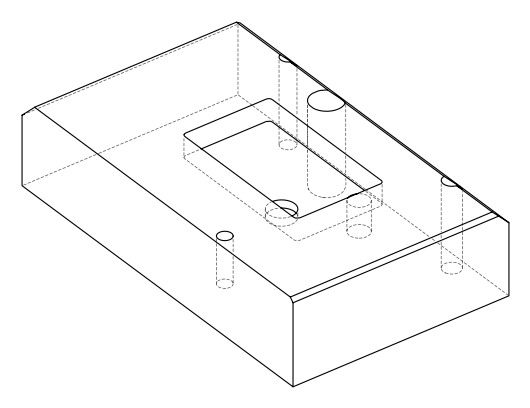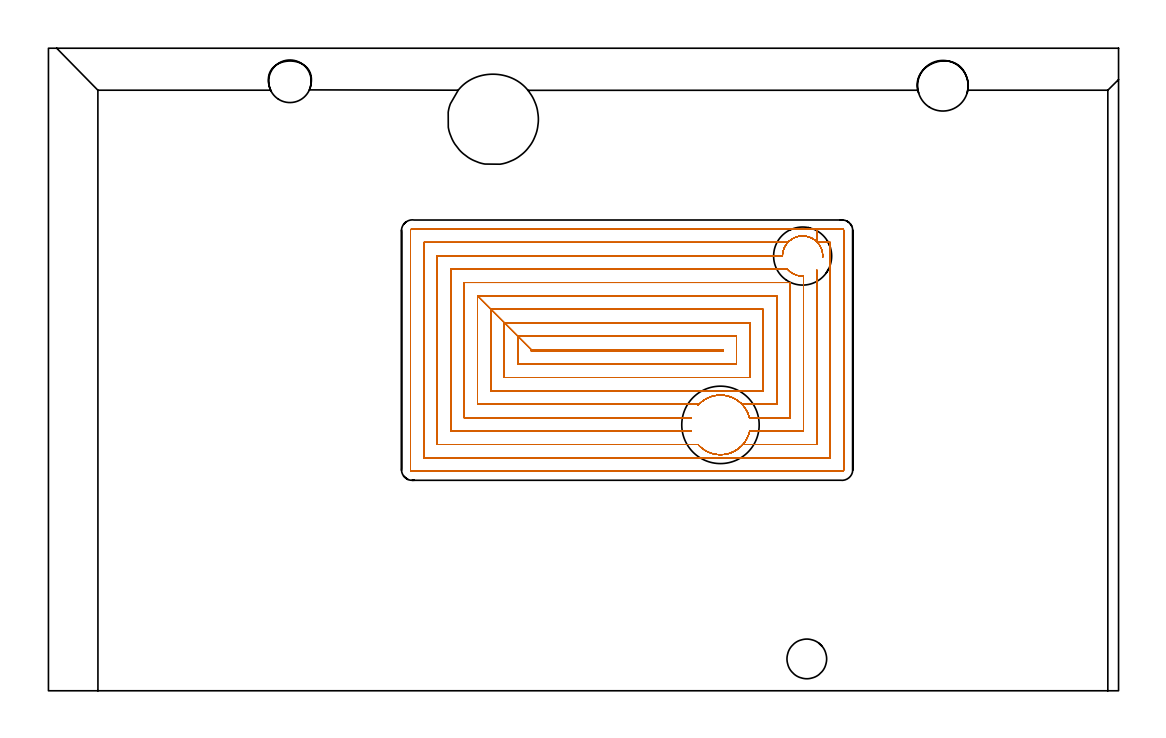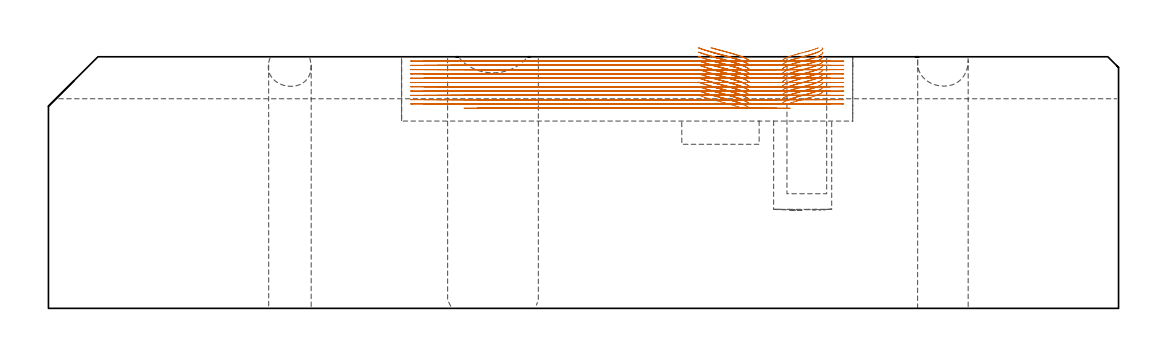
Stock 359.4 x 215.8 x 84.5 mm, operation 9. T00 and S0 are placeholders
(PLAN: 11 operations, 8 tool changes, 126.3 min)
(1 DRILL_THROUGH_HOLE_FROM_SOLID_MATERIAL | STEP1HOLE | NXT0301_042 | 0.36 min | 3322 mm3)
(2 DRILL_TO_ENLARGE_THROUGH_HOLE | STEP1HOLE | UGT0301_275 | 0.37 min | 10224 mm3)
(3 INDEXABLE_INSERT_DRILL_THROUGH_HOLE_FROM_SOLID | STEP1HOLE_1 | NXT0302_005 | 0.35 min | 19150 mm3)
(4 INDEXABLE_INSERT_DRILL_BLIND_HOLE_FROM_SOLID | STEP1POCKET | NXT0302_010 | 0.13 min | 15324 mm3)
(5 INDEXABLE_INSERT_DRILL_BLIND_HOLE_FROM_SOLID_1 | STEP1POCKET_2 | UGT0302_005 | 0.05 min | 15595 mm3)
(6 AREA_MILL | FG_CHAMFER_SURFACE | UGT0205_001 | 14.29 min | 34564 mm3)
(7 AREA_MILL_1 | FG_CHAMFER_SURFACE_1 | UGT0205_001 | 10.41 min | 28569 mm3)
(8 AREA_MILL_2 | FG_CHAMFER_SURFACE_2 | UGT0205_001 | 3.41 min | 1329 mm3)
(9 MILL_RECTANGULAR_POCKET | POCKET_RECTANGULAR_STRAIGHT | NXT0201_008 | Follow Part, ap 1.5, ae 75% | 92.77 min | 267900 mm3)
(10 MILL_THROUGH_HOLE_FROM_SOLID_MATERIAL | STEP1HOLE_2 | NXT0201_007 | Circular | 3.8 min | 61223 mm3)
(11 MILL_BLIND_HOLE_FROM_SOLID_MATERIAL | STEP1POCKET_1 | UGT0201_129 | Spiral | 0.38 min | 6400 mm3)
(TOOL NXT0301_042 | Carbide Drill 7.1mm [860.1-0710-057A1-MM 2214] | D7.1 PA140 FL85 Z2)
(TOOL UGT0301_275 | Twist Drill 14.3 mm | D14.3 PA118 FL114 Z2)
(TOOL NXT0302_005 | Index. Insert Drill 17mm [880-D1700L20-05] | D17 PA176 FL85 Z2)
(TOOL NXT0302_010 | Index. Insert Drill 19.5mm [880-D1950L25-05] | D19.5 PA176 FL98 Z2)
(TOOL UGT0302_005 | Indexable Insert Drill 26mm | D26 PA180 FL50 Z2)
(TOOL UGT0205_001 | Chamfer Mill 20 x 3 x 45 deg. | D20 FL50 Z2)
(TOOL NXT0201_008 | ENDMILL 6mm [2P460-0600-NA 1630] | D6 FL26 Z6)
(TOOL NXT0201_007 | ENDMILL 25mm [R216.25-25050GCK54P 1620] | D25 R3 FL54 Z5)
(TOOL UGT0201_129 | Carbide End Mill 11.9 | D11.9 FL15 Z4)
(OP 9 MILL_RECTANGULAR_POCKET, part 1 of 2)
G17 G21 G94 G90
T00 M6
G54
G17 G0 G90 X218.21 Y95.911 S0 M3
G43 Z94.5 H1
Z87.5
G94 G1 X218.488 Y96.238 Z87.385 F250.
X219.375 Y97.055 Z87.062
X220.353 Y97.76 Z86.739
X221.409 Y98.342 Z86.416
X222.527 Y98.792 Z86.093
X222.958 Y98.915 Z85.973
X223.388 Y99.038 Z85.853
X224.617 Y99.25 Z85.519
X225.862 Y99.307 Z85.185
X227.105 Y99.209 Z84.85
X228.327 Y98.957 Z84.516
X229.507 Y98.555 Z84.182
X230.629 Y98.01 Z83.848
X231.673 Y97.329 Z83.514
X232.626 Y96.524 Z83.18
X232.934 Y96.2 Z83.06
X244.6 F500.
Y132.6
X144.1
X162.1 Y114.6
Y114.2
X226.6
Y114.6
X162.1
X157.6 Y119.1
Y109.7
X231.1
Y119.1
X157.6
X153.1 Y123.6
Y105.2
X235.6
Y123.6
X153.1
X148.6 Y128.1
Y100.7
X240.1
Y128.1
X148.6
X144.1 Y132.6
Y96.2
X218.466
G0 X222.473 Y98.77 Z87.5
G1 X223.388 Y99.038 Z87.244 F250.
X224.634 Y99.251 Z86.906
X225.897 Y99.306 Z86.567
X227.156 Y99.201 Z86.228
X228.393 Y98.939 Z85.89
X229.586 Y98.522 Z85.551
X230.718 Y97.958 Z85.212
X231.769 Y97.257 Z84.873
X232.724 Y96.428 Z84.535
X233.567 Y95.486 Z84.196
X234.284 Y94.445 Z83.857
X234.864 Y93.322 Z83.518
X235.298 Y92.134 Z83.18
X235.405 Y91.7 Z83.06
X249.1 F500.
Y137.1
X139.6
Y91.7
X215.996
G0 X222.77 Y79.743 Z87.5
G1 X223.682 Y79.498 Z87.247 F250.
X224.862 Y79.327 Z86.927
X226.055 Y79.299 Z86.608
X227.242 Y79.412 Z86.288
X228.408 Y79.666 Z85.968
X229.535 Y80.056 Z85.649
X230.607 Y80.578 Z85.329
X231.61 Y81.224 Z85.01
X232.529 Y81.984 Z84.69
X233.351 Y82.849 Z84.37
X234.064 Y83.805 Z84.051
X234.659 Y84.839 Z83.731
X235.127 Y85.936 Z83.412
X235.393 Y86.812 Z83.166
X235.476 Y87.2 Z83.06
X253.6 F500.
Y139.262
G2 X251.184 Y139.591 R6.768
X248.193 Y141.6 R6.775
G1 X135.1
Y87.2
X215.926
G0 X218.483 Y82.387 Z87.5
G1 X218.736 Y82.111 Z87.4 F250.
X219.071 Y81.814 Z87.28
X219.406 Y81.517 Z87.16
X220.415 Y80.8 Z86.828
X221.505 Y80.213 Z86.496
X222.658 Y79.765 Z86.165
X223.859 Y79.463 Z85.833
X225.087 Y79.311 Z85.501
X226.325 Y79.312 Z85.17
X227.553 Y79.465 Z84.838
X228.753 Y79.77 Z84.506
X229.906 Y80.219 Z84.175
X230.995 Y80.808 Z83.843
X232.003 Y81.527 Z83.511
X232.915 Y82.364 Z83.18
X233.21 Y82.7 Z83.06
X258.1 F500.
Y141.262
G0 X258.573 Y150.197 Z87.5
G1 X258.29 Y150.555 Z87.378 F250.
X257.588 Y151.222 Z87.118
X256.798 Y151.781 Z86.859
X255.936 Y152.222 Z86.599
X255.59 Y152.347 Z86.501
X255.244 Y152.472 Z86.402
X254.996 Y152.542 Z86.333
X254.636 Y152.615 Z86.235
X254.275 Y152.687 Z86.136
X253.285 Y152.756 Z85.87
X252.294 Y152.68 Z85.604
X251.934 Y152.605 Z85.505
X251.574 Y152.53 Z85.407
X250.707 Y152.236 Z85.161
X249.887 Y151.828 Z84.916
X249.13 Y151.312 Z84.671
X248.449 Y150.7 Z84.425
X247.857 Y150.001 Z84.18
X247.365 Y149.228 Z83.934
X246.982 Y148.396 Z83.689
X246.87 Y148.046 Z83.59
X246.786 Y147.784 Z83.517
X246.716 Y147.48 Z83.433
X246.636 Y147.121 Z83.335
X246.561 Y146.468 Z83.159
X246.556 Y146.1 Z83.06
X130.6 F500.
Y82.7
X218.189
G0 X260.026 Y145.572 Z87.5
G1 X260.054 Y146.153 Z87.344 F250.
X259.963 Y147.117 Z87.085
X259.735 Y148.058 Z86.825
X259.375 Y148.957 Z86.566
X258.89 Y149.795 Z86.306
X258.29 Y150.555 Z86.047
X257.588 Y151.222 Z85.787
X256.798 Y151.781 Z85.528
X255.936 Y152.222 Z85.268
X255.59 Y152.347 Z85.17
X255.244 Y152.472 Z85.071
X254.996 Y152.542 Z85.002
X254.636 Y152.615 Z84.904
X254.275 Y152.687 Z84.805
X253.285 Y152.756 Z84.539
X252.294 Y152.68 Z84.273
X251.934 Y152.605 Z84.175
X251.574 Y152.53 Z84.076
X250.762 Y152.259 Z83.847
X249.991 Y151.887 Z83.617
X249.273 Y151.422 Z83.388
X248.619 Y150.869 Z83.158
X248.368 Y150.6 Z83.06
X126.1 F500.
Y78.2
X262.6
Y150.6
X258.235
Y155.1
X122.1
G3 X121.6 Y154.6 R0.5
G1 Y74.2
G3 X122.1 Y73.7 R0.5
G1 X266.6
G3 X267.1 Y74.2 R0.5
G1 Y154.6
G3 X266.6 Y155.1 R0.5
G1 X258.235
X257.235
G0 X218.21 Y95.911 Z86.06
G1 X218.488 Y96.238 Z85.945 F250.
X219.375 Y97.055 Z85.622
X220.353 Y97.76 Z85.299
X221.409 Y98.342 Z84.976
X222.527 Y98.792 Z84.653
X222.958 Y98.915 Z84.533
X223.388 Y99.038 Z84.413
X224.617 Y99.25 Z84.079
X225.862 Y99.307 Z83.745
X227.105 Y99.209 Z83.41
X228.327 Y98.957 Z83.076
X229.507 Y98.555 Z82.742
X230.629 Y98.01 Z82.408
X231.673 Y97.329 Z82.074
X232.626 Y96.524 Z81.74
X232.934 Y96.2 Z81.62
X244.6 F500.
Y132.6
X144.1
X162.1 Y114.6
Y114.2
X226.6
Y114.6
X162.1
X157.6 Y119.1
Y109.7
X231.1
Y119.1
X157.6
X153.1 Y123.6
Y105.2
X235.6
Y123.6
X153.1
X148.6 Y128.1
Y100.7
X240.1
Y128.1
X148.6
X144.1 Y132.6
Y96.2
X218.466
G0 X222.473 Y98.77 Z86.06
G1 X223.388 Y99.038 Z85.804 F250.
X224.634 Y99.251 Z85.466
X225.897 Y99.306 Z85.127
X227.156 Y99.201 Z84.788
X228.393 Y98.939 Z84.45
X229.586 Y98.522 Z84.111
X230.718 Y97.958 Z83.772
X231.769 Y97.257 Z83.433
X232.724 Y96.428 Z83.095
X233.567 Y95.486 Z82.756
X234.284 Y94.445 Z82.417
X234.864 Y93.322 Z82.078
X235.298 Y92.134 Z81.74
X235.405 Y91.7 Z81.62
X249.1 F500.
Y137.1
X139.6
Y91.7
X215.996
G0 X222.769 Y79.742 Z86.06
G1 X223.699 Y79.494 Z85.802 F250.
X224.885 Y79.326 Z85.481
X226.082 Y79.3 Z85.16
X227.273 Y79.417 Z84.84
X228.442 Y79.676 Z84.519
X229.572 Y80.072 Z84.198
X230.647 Y80.601 Z83.877
X231.65 Y81.253 Z83.556
X232.569 Y82.022 Z83.235
X233.389 Y82.894 Z82.915
X234.099 Y83.858 Z82.594
X234.689 Y84.899 Z82.273
X235.151 Y86.004 Z81.952
X235.279 Y86.433 Z81.832
X235.393 Y86.812 Z81.726
X235.476 Y87.2 Z81.62
X253.6 F500.
Y139.262
G2 X251.627 Y139.462 R6.768
X251.184 Y139.591 R6.808
X248.193 Y141.6 R6.775
G1 X135.1
Y87.2
X215.926
G0 X218.483 Y82.387 Z86.06
G1 X218.736 Y82.111 Z85.959 F250.
X219.071 Y81.814 Z85.84
X219.406 Y81.517 Z85.72
X220.415 Y80.8 Z85.388
X221.505 Y80.213 Z85.056
X222.658 Y79.765 Z84.725
X223.859 Y79.463 Z84.393
X225.087 Y79.311 Z84.061
X226.325 Y79.312 Z83.73
X227.553 Y79.466 Z83.398
X228.753 Y79.77 Z83.066
X229.906 Y80.219 Z82.735
X230.995 Y80.808 Z82.403
X232.003 Y81.527 Z82.071
X232.914 Y82.364 Z81.74
X233.21 Y82.7 Z81.62
X258.1 F500.
Y141.262
G0 X258.576 Y150.192 Z86.06
G1 X258.331 Y150.51 Z85.952 F250.
X257.608 Y151.205 Z85.684
X257.312 Y151.424 Z85.585
X257.016 Y151.642 Z85.487
X256.135 Y152.131 Z85.216
X255.191 Y152.484 Z84.946
X254.205 Y152.692 Z84.676
X253.198 Y152.751 Z84.406
X252.195 Y152.661 Z84.136
X251.215 Y152.422 Z83.866
X250.283 Y152.04 Z83.596
X249.417 Y151.524 Z83.326
X248.637 Y150.885 Z83.056
X247.961 Y150.138 Z82.786
X247.404 Y149.298 Z82.516
X246.978 Y148.384 Z82.246
X246.866 Y148.034 Z82.147
X246.785 Y147.778 Z82.075
X246.724 Y147.517 Z82.003
X246.643 Y147.158 Z81.905
X246.561 Y146.468 Z81.719
X246.556 Y146.1 Z81.62
X130.6 F500.
Y82.7
X218.189
G0 X260.025 Y145.565 Z86.06
G1 X260.056 Y145.917 Z85.965 F250.
X259.993 Y146.918 Z85.697
X259.783 Y147.899 Z85.428
X259.431 Y148.838 Z85.159
X258.943 Y149.715 Z84.89
X258.331 Y150.51 Z84.621
X257.608 Y151.205 Z84.353
X257.312 Y151.424 Z84.254
X257.016 Y151.642 Z84.156
X256.133 Y152.132 Z83.885
X255.186 Y152.485 Z83.614
X254.197 Y152.693 Z83.343
X253.188 Y152.751 Z83.072
X252.181 Y152.658 Z82.802
X251.2 Y152.417 Z82.531
X250.266 Y152.032 Z82.26
X249.399 Y151.512 Z81.989
X248.62 Y150.869 Z81.718
X248.369 Y150.6 Z81.62
X126.1 F500.
Y78.2
X262.6
Y150.6
X258.235
Y155.1
X122.1
G3 X121.6 Y154.6 R0.5
G1 Y74.2
G3 X122.1 Y73.7 R0.5
G1 X266.6
G3 X267.1 Y74.2 R0.5
G1 Y154.6
G3 X266.6 Y155.1 R0.5
G1 X258.235
X257.235
G0 X218.208 Y95.91 Z84.62
G1 X218.427 Y96.173 Z84.528 F250.
X219.323 Y97.012 Z84.199
X220.315 Y97.736 Z83.87
X221.389 Y98.332 Z83.541
X222.527 Y98.792 Z83.212
X222.958 Y98.915 Z83.092
X223.388 Y99.038 Z82.972
X224.617 Y99.249 Z82.638
X225.862 Y99.306 Z82.304
X227.105 Y99.208 Z81.97
X228.326 Y98.956 Z81.636
X229.506 Y98.554 Z81.302
X230.627 Y98.009 Z80.968
X231.672 Y97.329 Z80.634
X232.624 Y96.524 Z80.3
X232.933 Y96.2 Z80.18
X244.6 F500.
Y132.6
X144.1
X162.1 Y114.6
Y114.2
X226.6
Y114.6
X162.1
X157.6 Y119.1
Y109.7
X231.1
Y119.1
X157.6
X153.1 Y123.6
Y105.2
X235.6
Y123.6
X153.1
X148.6 Y128.1
Y100.7
X240.1
Y128.1
X148.6
X144.1 Y132.6
Y96.2
X218.466
G0 X222.472 Y98.77 Z84.62
G1 X223.388 Y99.038 Z84.364 F250.
X224.634 Y99.251 Z84.025
X225.897 Y99.306 Z83.687
X227.156 Y99.201 Z83.348
X228.393 Y98.938 Z83.009
X229.586 Y98.521 Z82.671
X230.717 Y97.958 Z82.332
X231.769 Y97.256 Z81.993
X232.723 Y96.427 Z81.655
X233.566 Y95.485 Z81.316
X234.283 Y94.444 Z80.977
X234.863 Y93.321 Z80.638
X235.297 Y92.134 Z80.3
X235.405 Y91.7 Z80.18
X249.1 F500.
Y137.1
X139.6
Y91.7
X215.996
G0 X222.769 Y79.74 Z84.62
G1 X223.776 Y79.479 Z84.341 F250.
X224.983 Y79.318 Z84.015
X226.199 Y79.305 Z83.689
X227.409 Y79.439 Z83.363
X228.593 Y79.72 Z83.037
X229.734 Y80.142 Z82.711
X230.816 Y80.699 Z82.385
X231.19 Y80.945 Z82.265
X231.564 Y81.19 Z82.145
X232.454 Y81.915 Z81.837
X233.255 Y82.737 Z81.53
X233.957 Y83.645 Z81.222
X234.55 Y84.627 Z80.915
X235.027 Y85.671 Z80.607
X235.382 Y86.763 Z80.3
X235.476 Y87.2 Z80.18
X253.6 F500.
Y139.262
G2 X251.627 Y139.462 R6.768
X251.184 Y139.591 R6.808
X248.194 Y141.6 R6.776
G1 X135.1
Y87.2
X215.926
G0 X218.484 Y82.387 Z84.62
G1 X218.736 Y82.111 Z84.52 F250.
X219.071 Y81.814 Z84.4
X219.406 Y81.517 Z84.28
X220.397 Y80.811 Z83.954
X221.467 Y80.231 Z83.628
X222.599 Y79.784 Z83.302
X223.776 Y79.479 Z82.976
X224.983 Y79.318 Z82.65
X226.199 Y79.305 Z82.324
X227.409 Y79.439 Z81.998
X228.593 Y79.72 Z81.672
X229.734 Y80.142 Z81.346
X230.816 Y80.699 Z81.019
X231.19 Y80.945 Z80.9
X231.564 Y81.19 Z80.78
X232.265 Y81.747 Z80.54
X232.914 Y82.364 Z80.3
X233.21 Y82.7 Z80.18
X258.1 F500.
Y141.262
G0 X258.576 Y150.192 Z84.62
G1 X258.331 Y150.51 Z84.512 F250.
X257.608 Y151.205 Z84.244
X257.312 Y151.424 Z84.145
X257.016 Y151.642 Z84.047
X256.135 Y152.131 Z83.776
X255.191 Y152.484 Z83.506
X254.205 Y152.692 Z83.236
X253.198 Y152.751 Z82.966
X252.195 Y152.661 Z82.696
X251.215 Y152.422 Z82.426
X250.283 Y152.04 Z82.156
X249.417 Y151.524 Z81.886
X248.637 Y150.885 Z81.616
X247.961 Y150.138 Z81.346
X247.404 Y149.298 Z81.076
X246.978 Y148.385 Z80.806
X246.866 Y148.034 Z80.707
X246.785 Y147.778 Z80.635
X246.724 Y147.517 Z80.563
X246.643 Y147.158 Z80.465
X246.561 Y146.468 Z80.279
X246.556 Y146.1 Z80.18
X130.6 F500.
Y82.7
X218.189
G0 X260.025 Y145.565 Z84.62
G1 X260.056 Y145.917 Z84.525 F250.
X259.993 Y146.918 Z84.257
X259.783 Y147.899 Z83.988
X259.431 Y148.838 Z83.719
X258.943 Y149.715 Z83.45
X258.331 Y150.51 Z83.181
X257.608 Y151.205 Z82.913
X257.312 Y151.424 Z82.814
X257.016 Y151.642 Z82.715
X256.133 Y152.132 Z82.445
X255.186 Y152.485 Z82.174
X254.197 Y152.693 Z81.903
X253.188 Y152.751 Z81.632
X252.181 Y152.658 Z81.362
X251.2 Y152.417 Z81.091
X250.266 Y152.032 Z80.82
X249.399 Y151.512 Z80.549
X248.62 Y150.869 Z80.278
X248.369 Y150.6 Z80.18
X126.1 F500.
Y78.2
X262.6
Y150.6
X258.235
Y155.1
X122.1
G3 X121.6 Y154.6 R0.5
G1 Y74.2
G3 X122.1 Y73.7 R0.5
G1 X266.6
G3 X267.1 Y74.2 R0.5
G1 Y154.6
G3 X266.6 Y155.1 R0.5
G1 X258.235
X257.235
G0 X218.208 Y95.91 Z83.18
G1 X218.426 Y96.173 Z83.088 F250.
X219.323 Y97.012 Z82.759
X220.315 Y97.736 Z82.43
X221.389 Y98.332 Z82.101
X222.527 Y98.792 Z81.772
X222.958 Y98.915 Z81.652
X223.388 Y99.038 Z81.532
X224.617 Y99.249 Z81.198
X225.862 Y99.306 Z80.864
X227.105 Y99.208 Z80.53
X228.326 Y98.956 Z80.196
X229.506 Y98.554 Z79.862
X230.627 Y98.009 Z79.528
X231.672 Y97.329 Z79.194
X232.624 Y96.524 Z78.86
X232.933 Y96.2 Z78.74
X244.6 F500.
Y132.6
X144.1
X162.1 Y114.6
Y114.2
X226.6
Y114.6
X162.1
X157.6 Y119.1
Y109.7
X231.1
Y119.1
X157.6
X153.1 Y123.6
Y105.2
X235.6
Y123.6
X153.1
X148.6 Y128.1
Y100.7
X240.1
Y128.1
X148.6
X144.1 Y132.6
Y96.2
X218.466
G0 X222.472 Y98.77 Z83.18
G1 X223.388 Y99.038 Z82.924 F250.
X224.634 Y99.251 Z82.585
X225.897 Y99.306 Z82.247
X227.156 Y99.201 Z81.908
X228.393 Y98.938 Z81.569
X229.586 Y98.521 Z81.231
X230.717 Y97.958 Z80.892
X231.769 Y97.256 Z80.553
X232.723 Y96.427 Z80.215
X233.566 Y95.485 Z79.876
X234.283 Y94.444 Z79.537
X234.863 Y93.321 Z79.198
X235.297 Y92.134 Z78.86
X235.405 Y91.7 Z78.74
X249.1 F500.
Y137.1
X139.6
Y91.7
X215.996
G0 X222.771 Y79.748 Z83.18
G1 X223.36 Y79.569 Z83.015 F250.
X224.534 Y79.36 Z82.695
X225.725 Y79.292 Z82.376
X226.916 Y79.367 Z82.056
X228.089 Y79.582 Z81.737
X229.229 Y79.935 Z81.417
X230.318 Y80.422 Z81.097
X231.341 Y81.034 Z80.778
X232.285 Y81.764 Z80.458
X233.135 Y82.601 Z80.138
X233.879 Y83.533 Z79.819
X234.508 Y84.547 Z79.499
X235.011 Y85.629 Z79.179
X235.382 Y86.763 Z78.86
X235.476 Y87.2 Z78.74
X253.6 F500.
Y139.262
G2 X251.184 Y139.591 R6.768
X248.194 Y141.6 R6.776
G1 X135.1
Y87.2
X215.926
G0 X218.484 Y82.386 Z83.18
G1 X218.736 Y82.111 Z83.08 F250.
X219.071 Y81.814 Z82.96
X219.406 Y81.517 Z82.84
X220.35 Y80.841 Z82.529
X220.738 Y80.619 Z82.409
X221.127 Y80.397 Z82.289
X222.191 Y79.927 Z81.977
X223.303 Y79.583 Z81.666
X224.447 Y79.371 Z81.354
X225.608 Y79.293 Z81.042
X226.77 Y79.35 Z80.73
X227.917 Y79.541 Z80.419
X229.035 Y79.865 Z80.107
X230.108 Y80.315 Z79.795
X231.121 Y80.888 Z79.483
X232.06 Y81.574 Z79.172
X232.914 Y82.364 Z78.86
X233.21 Y82.7 Z78.74
X258.1 F500.
Y141.262
G0 X258.574 Y150.197 Z83.18
G1 X258.389 Y150.444 Z83.097 F250.
X257.669 Y151.154 Z82.826
X256.851 Y151.749 Z82.555
X255.954 Y152.215 Z82.284
X254.996 Y152.542 Z82.013
X254.636 Y152.615 Z81.915
X254.275 Y152.687 Z81.816
X253.31 Y152.756 Z81.557
X252.344 Y152.687 Z81.297
X251.398 Y152.481 Z81.038
X250.491 Y152.142 Z80.778
X249.642 Y151.677 Z80.519
X248.868 Y151.096 Z80.26
X248.184 Y150.41 Z80.
X247.605 Y149.634 Z79.741
X247.143 Y148.783 Z79.481
X246.807 Y147.875 Z79.222
X246.724 Y147.517 Z79.123
X246.643 Y147.158 Z79.025
X246.561 Y146.468 Z78.839
X246.557 Y146.1 Z78.74
X130.6 F500.
Y82.7
X218.189
G0 X260.029 Y145.569 Z83.18
G1 X260.053 Y145.787 Z83.121 F250.
X260.009 Y146.798 Z82.85
X259.814 Y147.79 Z82.579
X259.474 Y148.743 Z82.308
X258.996 Y149.634 Z82.037
X258.389 Y150.444 Z81.766
X257.669 Y151.154 Z81.495
X256.851 Y151.749 Z81.224
X255.954 Y152.215 Z80.953
X254.996 Y152.542 Z80.682
X254.636 Y152.615 Z80.584
X254.275 Y152.687 Z80.485
X253.254 Y152.756 Z80.211
X252.233 Y152.67 Z79.936
X251.237 Y152.431 Z79.662
X250.289 Y152.045 Z79.387
X249.409 Y151.52 Z79.113
X248.619 Y150.869 Z78.838
X248.368 Y150.6 Z78.74
X126.1 F500.
Y78.2
X262.6
Y150.6
X258.235
Y155.1
X122.1
G3 X121.6 Y154.6 R0.5
G1 Y74.2
G3 X122.1 Y73.7 R0.5
G1 X266.6
G3 X267.1 Y74.2 R0.5
G1 Y154.6
G3 X266.6 Y155.1 R0.5
G1 X258.235
X257.235
G0 X218.21 Y95.911 Z81.74
G1 X218.488 Y96.238 Z81.625 F250.
X219.375 Y97.055 Z81.302
X220.353 Y97.76 Z80.979
X221.409 Y98.342 Z80.656
X222.527 Y98.792 Z80.333
X222.958 Y98.915 Z80.213
X223.388 Y99.038 Z80.093
X224.617 Y99.25 Z79.759
X225.863 Y99.307 Z79.425
X227.106 Y99.209 Z79.091
X228.327 Y98.957 Z78.756
X229.508 Y98.555 Z78.422
X230.629 Y98.01 Z78.088
X231.674 Y97.329 Z77.754
X232.626 Y96.524 Z77.42
X232.935 Y96.2 Z77.3
X244.6 F500.
Y132.6
X144.1
X162.1 Y114.6
Y114.2
X226.6
Y114.6
X162.1
X157.6 Y119.1
Y109.7
X231.1
Y119.1
X157.6
X153.1 Y123.6
Y105.2
X235.6
Y123.6
X153.1
X148.6 Y128.1
Y100.7
X240.1
Y128.1
X148.6
X144.1 Y132.6
Y96.2
X218.466
G0 X222.473 Y98.771 Z81.74
G1 X223.388 Y99.038 Z81.485 F250.
X224.634 Y99.252 Z81.146
X225.897 Y99.306 Z80.807
X227.157 Y99.202 Z80.468
X228.393 Y98.939 Z80.13
X229.587 Y98.522 Z79.791
X230.718 Y97.959 Z79.452
X231.77 Y97.257 Z79.113
X232.724 Y96.428 Z78.775
X233.567 Y95.486 Z78.436
X234.284 Y94.445 Z78.097
X234.864 Y93.322 Z77.759
X235.298 Y92.134 Z77.42
X235.406 Y91.7 Z77.3
X249.1 F500.
Y137.1
X139.6
Y91.7
X215.996
G0 X222.771 Y79.749 Z81.74
G1 X223.429 Y79.553 Z81.556 F250.
X224.632 Y79.349 Z81.229
X225.852 Y79.293 Z80.902
X227.069 Y79.386 Z80.575
X228.265 Y79.627 Z80.248
X229.424 Y80.011 Z79.921
X230.527 Y80.533 Z79.594
X231.558 Y81.186 Z79.267
X232.502 Y81.959 Z78.94
X233.346 Y82.842 Z78.613
X234.075 Y83.821 Z78.286
X234.68 Y84.881 Z77.959
X235.151 Y86.006 Z77.632
X235.28 Y86.435 Z77.512
X235.362 Y86.711 Z77.434
X235.476 Y87.2 Z77.3
X253.6 F500.
Y139.262
G2 X251.184 Y139.591 R6.768
X248.194 Y141.6 R6.776
G1 X135.1
Y87.2
X215.926
G0 X218.484 Y82.386 Z81.74
G1 X218.736 Y82.111 Z81.64 F250.
X219.071 Y81.814 Z81.52
X219.406 Y81.517 Z81.4
X220.363 Y80.833 Z81.085
X220.752 Y80.611 Z80.965
X221.141 Y80.39 Z80.845
X222.204 Y79.922 Z80.534
X223.315 Y79.58 Z80.222
X224.458 Y79.369 Z79.911
X225.618 Y79.293 Z79.6
X226.778 Y79.351 Z79.288
X227.924 Y79.543 Z78.977
X229.041 Y79.866 Z78.665
X230.112 Y80.317 Z78.354
X231.123 Y80.889 Z78.043
X232.062 Y81.575 Z77.731
X232.915 Y82.364 Z77.42
X233.21 Y82.7 Z77.3
X258.1 F500.
Y141.262
G0 X258.574 Y150.197 Z81.74
G1 X258.389 Y150.444 Z81.657 F250.
X257.669 Y151.154 Z81.386
X256.851 Y151.749 Z81.115
X255.954 Y152.215 Z80.844
X254.996 Y152.542 Z80.573
X254.636 Y152.615 Z80.475
X254.275 Y152.687 Z80.376
X253.31 Y152.756 Z80.117
X252.344 Y152.687 Z79.857
X251.398 Y152.481 Z79.598
X250.491 Y152.142 Z79.338
X249.642 Y151.677 Z79.079
X248.868 Y151.096 Z78.82
X248.184 Y150.41 Z78.56
X247.605 Y149.634 Z78.301
X247.143 Y148.783 Z78.041
X246.807 Y147.875 Z77.782
X246.724 Y147.517 Z77.683
X246.643 Y147.158 Z77.585
X246.561 Y146.468 Z77.399
X246.557 Y146.1 Z77.3
X130.6 F500.
Y82.7
X218.189
G0 X260.029 Y145.569 Z81.74
G1 X260.053 Y145.787 Z81.681 F250.
X260.009 Y146.798 Z81.41
X259.814 Y147.79 Z81.139
X259.474 Y148.743 Z80.868
X258.996 Y149.634 Z80.597
X258.389 Y150.444 Z80.326
X257.669 Y151.154 Z80.055
X256.851 Y151.749 Z79.784
X255.954 Y152.215 Z79.513
X254.996 Y152.542 Z79.242
X254.636 Y152.615 Z79.144
X254.275 Y152.687 Z79.045
X253.254 Y152.756 Z78.771
X252.233 Y152.67 Z78.496
X251.237 Y152.431 Z78.222
X250.289 Y152.045 Z77.947
X249.409 Y151.52 Z77.673
X248.619 Y150.869 Z77.398
X248.368 Y150.6 Z77.3
X126.1 F500.
Y78.2
X262.6
Y150.6
X258.235
Y155.1
X122.1
G3 X121.6 Y154.6 R0.5
G1 Y74.2
G3 X122.1 Y73.7 R0.5
G1 X266.6
G3 X267.1 Y74.2 R0.5
G1 Y154.6
G3 X266.6 Y155.1 R0.5
G1 X258.235
X257.235
G0 X218.211 Y95.912 Z80.3
G1 X218.491 Y96.241 Z80.184 F250.
X219.377 Y97.057 Z79.861
X220.355 Y97.761 Z79.538
X221.41 Y98.342 Z79.216
X222.527 Y98.792 Z78.893
X222.958 Y98.915 Z78.773
X223.388 Y99.038 Z78.653
X224.045 Y99.171 Z78.473
X224.489 Y99.225 Z78.354
X224.933 Y99.279 Z78.234
X226.135 Y99.299 Z77.912
X227.33 Y99.174 Z77.59
X228.502 Y98.908 Z77.268
X229.633 Y98.502 Z76.946
X230.708 Y97.964 Z76.624
X231.71 Y97.302 Z76.302
X232.626 Y96.524 Z75.98
X232.934 Y96.2 Z75.86
X244.6 F500.
Y132.6
X144.1
X162.1 Y114.6
Y114.2
X226.6
Y114.6
X162.1
X157.6 Y119.1
Y109.7
X231.1
Y119.1
X157.6
X153.1 Y123.6
Y105.2
X235.6
Y123.6
X153.1
X148.6 Y128.1
Y100.7
X240.1
Y128.1
X148.6
X144.1 Y132.6
Y96.2
X218.466
G0 X222.474 Y98.771 Z80.3
G1 X223.388 Y99.038 Z80.045 F250.
X224.045 Y99.171 Z79.865
X224.489 Y99.225 Z79.745
X224.933 Y99.279 Z79.625
X226.17 Y99.297 Z79.294
X227.4 Y99.163 Z78.962
X228.603 Y98.877 Z78.631
X229.762 Y98.446 Z78.3
X230.859 Y97.875 Z77.968
X231.878 Y97.173 Z77.637
X232.802 Y96.351 Z77.305
X233.617 Y95.421 Z76.974
X234.312 Y94.398 Z76.643
X234.875 Y93.296 Z76.311
X235.298 Y92.134 Z75.98
X235.405 Y91.7 Z75.86
X249.1 F500.
Y137.1
X139.6
Y91.7
X215.996
G0 X222.768 Y79.739 Z80.3
G1 X223.803 Y79.473 Z80.014 F250.
X224.246 Y79.408 Z79.894
X224.688 Y79.343 Z79.774
X225.903 Y79.294 Z79.448
X227.114 Y79.393 Z79.123
X228.305 Y79.637 Z78.797
X229.457 Y80.024 Z78.471
X230.554 Y80.548 Z78.146
X231.579 Y81.201 Z77.82
X232.517 Y81.973 Z77.494
X233.355 Y82.854 Z77.169
X234.081 Y83.829 Z76.843
X234.682 Y84.885 Z76.517
X235.151 Y86.006 Z76.192
X235.28 Y86.435 Z76.072
X235.362 Y86.712 Z75.994
X235.476 Y87.2 Z75.86
X253.6 F500.
Y139.262
G2 X251.184 Y139.591 R6.768
X248.193 Y141.6 R6.775
G1 X135.1
Y87.2
X215.928
G0 X218.479 Y82.381 Z80.3
G1 X218.736 Y82.111 Z80.2 F250.
X219.071 Y81.814 Z80.08
X219.406 Y81.517 Z79.96
X220.403 Y80.808 Z79.632
X221.479 Y80.225 Z79.304
X222.618 Y79.778 Z78.977
X223.803 Y79.473 Z78.649
X224.246 Y79.408 Z78.529
X224.688 Y79.343 Z78.409
X225.82 Y79.293 Z78.105
X226.951 Y79.371 Z77.802
X228.065 Y79.576 Z77.498
X229.15 Y79.906 Z77.194
X230.19 Y80.356 Z76.891
X231.172 Y80.921 Z76.587
X232.084 Y81.593 Z76.283
X232.915 Y82.364 Z75.98
X233.21 Y82.7 Z75.86
X258.1 F500.
Y141.262
G0 X258.574 Y150.197 Z80.3
G1 X258.389 Y150.444 Z80.217 F250.
X257.669 Y151.154 Z79.946
X256.851 Y151.749 Z79.675
X255.954 Y152.215 Z79.404
X254.996 Y152.542 Z79.133
X254.636 Y152.615 Z79.035
X254.275 Y152.687 Z78.936
X253.31 Y152.756 Z78.677
X252.344 Y152.687 Z78.417
X251.398 Y152.481 Z78.158
X250.491 Y152.142 Z77.898
X249.642 Y151.677 Z77.639
X248.868 Y151.096 Z77.38
X248.184 Y150.41 Z77.12
X247.605 Y149.634 Z76.861
X247.143 Y148.783 Z76.601
X246.807 Y147.875 Z76.342
X246.724 Y147.517 Z76.243
X246.643 Y147.158 Z76.145
X246.561 Y146.468 Z75.959
X246.556 Y146.1 Z75.86
X130.6 F500.
Y82.7
X218.189
G0 X260.029 Y145.569 Z80.3
G1 X260.053 Y145.787 Z80.241 F250.
X260.009 Y146.798 Z79.97
X259.814 Y147.79 Z79.699
X259.474 Y148.743 Z79.428
X258.996 Y149.634 Z79.157
X258.389 Y150.444 Z78.886
X257.669 Y151.154 Z78.615
X256.851 Y151.749 Z78.344
X255.954 Y152.215 Z78.073
X254.996 Y152.542 Z77.802
X254.636 Y152.615 Z77.704
X254.275 Y152.687 Z77.605
X253.254 Y152.756 Z77.331
X252.233 Y152.67 Z77.056
X251.237 Y152.431 Z76.782
X250.289 Y152.045 Z76.507
X249.409 Y151.52 Z76.233
X248.619 Y150.869 Z75.959
X248.368 Y150.6 Z75.86
X126.1 F500.
Y78.2
X262.6
Y150.6
X258.235
Y155.1
X122.1
G3 X121.6 Y154.6 R0.5
G1 Y74.2
G3 X122.1 Y73.7 R0.5
G1 X266.6
G3 X267.1 Y74.2 R0.5
G1 Y154.6
G3 X266.6 Y155.1 R0.5
G1 X258.235
X257.235
G0 X218.21 Y95.911 Z78.86
G1 X218.491 Y96.241 Z78.744 F250.
X219.377 Y97.057 Z78.421
X220.355 Y97.761 Z78.098
X221.41 Y98.342 Z77.775
X222.527 Y98.792 Z77.453
X222.958 Y98.915 Z77.333
X223.388 Y99.038 Z77.213
X224.617 Y99.25 Z76.879
X225.862 Y99.307 Z76.545
X227.105 Y99.209 Z76.21
X228.327 Y98.957 Z75.876
X229.507 Y98.555 Z75.542
X230.629 Y98.01 Z75.208
X231.673 Y97.329 Z74.874
X232.626 Y96.524 Z74.54
X232.934 Y96.2 Z74.42
X244.6 F500.
Y132.6
X144.1
X162.1 Y114.6
Y114.2
X226.6
Y114.6
X162.1
X157.6 Y119.1
Y109.7
X231.1
Y119.1
X157.6
X153.1 Y123.6
Y105.2
X235.6
Y123.6
X153.1
X148.6 Y128.1
Y100.7
X240.1
Y128.1
X148.6
X144.1 Y132.6
Y96.2
X218.466
G0 X222.473 Y98.77 Z78.86
G1 X223.388 Y99.038 Z78.604 F250.
X224.634 Y99.251 Z78.266
X225.897 Y99.306 Z77.927
X227.156 Y99.201 Z77.588
X228.393 Y98.939 Z77.25
X229.586 Y98.522 Z76.911
X230.718 Y97.958 Z76.572
X231.769 Y97.257 Z76.233
X232.724 Y96.428 Z75.895
X233.567 Y95.486 Z75.556
X234.284 Y94.445 Z75.217
X234.864 Y93.322 Z74.879
X235.298 Y92.134 Z74.54
X235.405 Y91.7 Z74.42
X249.1 F500.
Y137.1
X139.6
Y91.7
X215.996
G0 X222.769 Y79.742 Z78.86
G1 X223.699 Y79.494 Z78.602 F250.
X224.885 Y79.325 Z78.281
X226.082 Y79.3 Z77.96
X227.273 Y79.417 Z77.64
X228.442 Y79.675 Z77.319
X229.572 Y80.072 Z76.998
X230.647 Y80.6 Z76.677
X231.65 Y81.253 Z76.356
X232.569 Y82.021 Z76.035
X233.389 Y82.894 Z75.715
X234.099 Y83.858 Z75.394
X234.689 Y84.899 Z75.073
X235.151 Y86.004 Z74.752
X235.279 Y86.433 Z74.632
X235.358 Y86.698 Z74.558
X235.476 Y87.2 Z74.42
X253.6 F500.
Y139.262
G2 X251.184 Y139.591 R6.768
X248.193 Y141.6 R6.775
G1 X135.1
Y87.2
X215.928
G0 X218.478 Y82.382 Z78.86
G1 X218.736 Y82.111 Z78.76 F250.
X219.071 Y81.814 Z78.64
X219.406 Y81.517 Z78.52
X220.415 Y80.8 Z78.188
X221.505 Y80.213 Z77.857
X222.658 Y79.765 Z77.525
X223.859 Y79.463 Z77.193
X225.087 Y79.311 Z76.862
X226.325 Y79.312 Z76.53
X227.553 Y79.465 Z76.198
X228.753 Y79.769 Z75.866
X229.906 Y80.219 Z75.535
X230.995 Y80.808 Z75.203
X232.003 Y81.527 Z74.871
X232.915 Y82.364 Z74.54
X233.21 Y82.7 Z74.42
X258.1 F500.
Y141.262
G0 X258.574 Y150.197 Z78.86
G1 X258.389 Y150.444 Z78.777 F250.
X257.669 Y151.154 Z78.506
X256.851 Y151.749 Z78.235
X255.954 Y152.215 Z77.964
X254.996 Y152.542 Z77.693
X254.636 Y152.615 Z77.595
X254.275 Y152.687 Z77.496
X253.31 Y152.756 Z77.237
X252.344 Y152.687 Z76.977
X251.398 Y152.481 Z76.718
X250.491 Y152.142 Z76.458
X249.642 Y151.677 Z76.199
X248.868 Y151.096 Z75.94
X248.184 Y150.41 Z75.68
X247.605 Y149.634 Z75.421
X247.143 Y148.783 Z75.161
X246.807 Y147.875 Z74.902
X246.724 Y147.517 Z74.803
X246.643 Y147.158 Z74.705
X246.561 Y146.468 Z74.519
X246.556 Y146.1 Z74.42
X130.6 F500.
Y82.7
X218.189
G0 X260.029 Y145.569 Z78.86
G1 X260.053 Y145.787 Z78.801 F250.
X260.009 Y146.798 Z78.53
X259.814 Y147.79 Z78.259
X259.474 Y148.743 Z77.988
X258.996 Y149.634 Z77.717
X258.389 Y150.444 Z77.446
X257.669 Y151.154 Z77.175
X256.851 Y151.749 Z76.904
X255.954 Y152.215 Z76.633
X254.996 Y152.542 Z76.362
X254.636 Y152.615 Z76.264
X254.275 Y152.687 Z76.165
X253.254 Y152.756 Z75.891
X252.233 Y152.67 Z75.616
X251.237 Y152.431 Z75.342
X250.289 Y152.045 Z75.067
X249.409 Y151.52 Z74.793
X248.619 Y150.869 Z74.519
X248.368 Y150.6 Z74.42
X126.1 F500.
Y78.2
X262.6
Y150.6
X258.235
Y155.1
X122.1
G3 X121.6 Y154.6 R0.5
G1 Y74.2
G3 X122.1 Y73.7 R0.5
G1 X266.6
G3 X267.1 Y74.2 R0.5
G1 Y154.6
G3 X266.6 Y155.1 R0.5
G1 X258.235
X257.235
G0 X218.21 Y95.911 Z77.42
G1 X218.488 Y96.238 Z77.305 F250.
X219.375 Y97.055 Z76.982
X220.353 Y97.76 Z76.659
X221.409 Y98.342 Z76.336
X222.527 Y98.792 Z76.013
X222.958 Y98.915 Z75.893
X223.388 Y99.038 Z75.773
X224.617 Y99.25 Z75.439
X225.862 Y99.307 Z75.105
X227.105 Y99.209 Z74.77
X228.327 Y98.957 Z74.436
X229.507 Y98.555 Z74.102
X230.629 Y98.01 Z73.768
X231.673 Y97.329 Z73.434
X232.626 Y96.524 Z73.1
X232.934 Y96.2 Z72.98
X244.6 F500.
Y132.6
X144.1
X162.1 Y114.6
Y114.2
X226.6
Y114.6
X162.1
X157.6 Y119.1
Y109.7
X231.1
Y119.1
X157.6
X153.1 Y123.6
Y105.2
X235.6
Y123.6
X153.1
X148.6 Y128.1
Y100.7
X240.1
Y128.1
X148.6
X144.1 Y132.6
Y96.2
X218.466
G0 X222.473 Y98.77 Z77.42
G1 X223.388 Y99.038 Z77.164 F250.
X224.634 Y99.251 Z76.826
X225.897 Y99.306 Z76.487
X227.156 Y99.201 Z76.148
X228.393 Y98.939 Z75.81
X229.586 Y98.522 Z75.471
X230.718 Y97.958 Z75.132
X231.769 Y97.257 Z74.793
X232.724 Y96.428 Z74.455
X233.567 Y95.486 Z74.116
X234.284 Y94.445 Z73.777
X234.864 Y93.322 Z73.439
X235.298 Y92.134 Z73.1
X235.405 Y91.7 Z72.98
X249.1 F500.
Y137.1
X139.6
Y91.7
X215.996
G0 X222.77 Y79.742 Z77.42
G1 X223.699 Y79.494 Z77.162 F250.
X224.885 Y79.325 Z76.841
X226.082 Y79.3 Z76.52
X227.273 Y79.417 Z76.2
X228.442 Y79.675 Z75.879
X229.572 Y80.072 Z75.558
X230.647 Y80.6 Z75.237
X231.65 Y81.253 Z74.916
X232.569 Y82.021 Z74.595
X233.389 Y82.894 Z74.275
X234.099 Y83.858 Z73.954
X234.689 Y84.899 Z73.633
X235.151 Y86.004 Z73.312
X235.279 Y86.433 Z73.192
X235.393 Y86.812 Z73.086
X235.476 Y87.2 Z72.98
X253.6 F500.
Y139.262
G2 X251.184 Y139.591 R6.768
X248.193 Y141.6 R6.775
G1 X135.1
Y87.2
X215.926
G0 X218.483 Y82.387 Z77.42
G1 X218.736 Y82.111 Z77.32 F250.
X219.071 Y81.814 Z77.2
X219.406 Y81.517 Z77.08
X220.415 Y80.8 Z76.748
X221.505 Y80.213 Z76.417
X222.658 Y79.765 Z76.085
X223.859 Y79.463 Z75.753
X225.087 Y79.311 Z75.422
X226.325 Y79.312 Z75.09
X227.553 Y79.465 Z74.758
X228.753 Y79.769 Z74.427
X229.906 Y80.219 Z74.095
X230.995 Y80.808 Z73.763
X232.003 Y81.527 Z73.431
X232.915 Y82.364 Z73.1
X233.21 Y82.7 Z72.98
X258.1 F500.
Y141.262
G0 X258.574 Y150.197 Z77.42
G1 X258.389 Y150.444 Z77.337 F250.
X257.669 Y151.154 Z77.066
X256.851 Y151.749 Z76.795
X255.954 Y152.215 Z76.524
X254.996 Y152.542 Z76.253
X254.636 Y152.615 Z76.155
X254.275 Y152.687 Z76.056
X253.31 Y152.756 Z75.797
X252.344 Y152.687 Z75.537
X251.398 Y152.481 Z75.278
X250.491 Y152.142 Z75.018
X249.642 Y151.677 Z74.759
X248.868 Y151.096 Z74.5
X248.184 Y150.41 Z74.24
X247.605 Y149.634 Z73.981
X247.143 Y148.783 Z73.721
X246.807 Y147.875 Z73.462
X246.724 Y147.517 Z73.363
X246.643 Y147.158 Z73.265
X246.561 Y146.468 Z73.079
X246.556 Y146.1 Z72.98
X130.6 F500.
Y82.7
X218.189
G0 X260.029 Y145.569 Z77.42
G1 X260.053 Y145.787 Z77.361 F250.
X260.009 Y146.798 Z77.09
X259.814 Y147.79 Z76.819
X259.474 Y148.743 Z76.548
X258.996 Y149.634 Z76.277
X258.389 Y150.444 Z76.006
X257.669 Y151.154 Z75.735
X256.851 Y151.749 Z75.464
X255.954 Y152.215 Z75.193
X254.996 Y152.542 Z74.922
X254.636 Y152.615 Z74.824
X254.275 Y152.687 Z74.725
X253.254 Y152.756 Z74.451
X252.233 Y152.67 Z74.176
X251.237 Y152.431 Z73.902
X250.289 Y152.045 Z73.627
X249.409 Y151.52 Z73.353
X248.619 Y150.869 Z73.079
X248.368 Y150.6 Z72.98
X126.1 F500.
Y78.2
X262.6
Y150.6
X258.235
Y155.1
X122.1
G3 X121.6 Y154.6 R0.5
G1 Y74.2
G3 X122.1 Y73.7 R0.5
G1 X266.6
G3 X267.1 Y74.2 R0.5
G1 Y154.6
G3 X266.6 Y155.1 R0.5
G1 X258.235
X257.235
G0 X218.21 Y95.911 Z75.98
G1 X218.488 Y96.238 Z75.865 F250.
X219.375 Y97.055 Z75.542
X220.353 Y97.76 Z75.219
X221.409 Y98.342 Z74.896
X222.527 Y98.792 Z74.573
X222.958 Y98.915 Z74.453
X223.388 Y99.038 Z74.333
X224.617 Y99.25 Z73.999
X225.862 Y99.307 Z73.665
X227.105 Y99.209 Z73.33
X228.327 Y98.957 Z72.996
X229.507 Y98.555 Z72.662
X230.629 Y98.01 Z72.328
X231.673 Y97.329 Z71.994
X232.626 Y96.524 Z71.66
X232.934 Y96.2 Z71.54
X244.6 F500.
Y132.6
X144.1
X162.1 Y114.6
Y114.2
X226.6
Y114.6
X162.1
X157.6 Y119.1
Y109.7
X231.1
Y119.1
X157.6
X153.1 Y123.6
Y105.2
X235.6
Y123.6
X153.1
X148.6 Y128.1
Y100.7
X240.1
Y128.1
X148.6
X144.1 Y132.6
Y96.2
X218.466
G0 X222.473 Y98.77 Z75.98
G1 X223.388 Y99.038 Z75.724 F250.
X224.634 Y99.251 Z75.386
X225.897 Y99.306 Z75.047
X227.156 Y99.201 Z74.708
X228.393 Y98.939 Z74.37
X229.586 Y98.522 Z74.031
X230.718 Y97.958 Z73.692
X231.769 Y97.257 Z73.353
X232.724 Y96.428 Z73.015
X233.567 Y95.486 Z72.676
X234.284 Y94.445 Z72.337
X234.864 Y93.322 Z71.999
X235.298 Y92.134 Z71.66
X235.405 Y91.7 Z71.54
X249.1 F500.
Y137.1
X139.6
Y91.7
X215.996
G0 X222.769 Y79.742 Z75.98
G1 X223.699 Y79.494 Z75.722 F250.
X224.885 Y79.326 Z75.401
X226.082 Y79.3 Z75.08
X227.273 Y79.417 Z74.76
X228.442 Y79.676 Z74.439
X229.572 Y80.072 Z74.118
X230.647 Y80.601 Z73.797
X231.65 Y81.253 Z73.476
X232.569 Y82.022 Z73.155
X233.389 Y82.894 Z72.835
X234.099 Y83.858 Z72.514
X234.689 Y84.899 Z72.193
X235.151 Y86.004 Z71.872
X235.279 Y86.433 Z71.752
X235.393 Y86.812 Z71.646
X235.476 Y87.2 Z71.54
X253.6 F500.
Y139.262
G2 X251.627 Y139.462 R6.768
X251.184 Y139.591 R6.808
X248.193 Y141.6 R6.775
G1 X135.1
Y87.2
X215.926
G0 X218.483 Y82.387 Z75.98
G1 X218.736 Y82.111 Z75.88 F250.
X219.071 Y81.814 Z75.76
X219.406 Y81.517 Z75.64
X220.415 Y80.8 Z75.308
X221.505 Y80.213 Z74.976
X222.658 Y79.765 Z74.645
X223.859 Y79.463 Z74.313
X225.087 Y79.311 Z73.981
X226.325 Y79.312 Z73.65
X227.553 Y79.466 Z73.318
X228.753 Y79.77 Z72.986
X229.906 Y80.219 Z72.655
X230.995 Y80.808 Z72.323
X232.003 Y81.527 Z71.991
X232.914 Y82.364 Z71.66
X233.21 Y82.7 Z71.54
X258.1 F500.
Y141.262
G0 X258.576 Y150.192 Z75.98
G1 X258.331 Y150.51 Z75.872 F250.
X257.608 Y151.205 Z75.604
X257.312 Y151.424 Z75.505
X257.016 Y151.642 Z75.407
X256.135 Y152.131 Z75.136
X255.191 Y152.484 Z74.866
X254.205 Y152.692 Z74.596
X253.198 Y152.751 Z74.326
X252.195 Y152.661 Z74.056
X251.215 Y152.422 Z73.786
X250.283 Y152.04 Z73.516
X249.417 Y151.524 Z73.246
X248.637 Y150.885 Z72.976
X247.961 Y150.138 Z72.706
X247.404 Y149.298 Z72.436
X246.978 Y148.384 Z72.166
X246.866 Y148.034 Z72.067
X246.785 Y147.778 Z71.995
X246.724 Y147.517 Z71.923
X246.643 Y147.158 Z71.825
X246.561 Y146.468 Z71.639
X246.556 Y146.1 Z71.54
X130.6 F500.
Y82.7
X218.189
G0 X260.025 Y145.565 Z75.98
G1 X260.056 Y145.917 Z75.886 F250.
X259.993 Y146.918 Z75.617
X259.783 Y147.899 Z75.348
X259.431 Y148.838 Z75.079
X258.943 Y149.715 Z74.81
X258.331 Y150.51 Z74.541
X257.608 Y151.205 Z74.273
X257.312 Y151.424 Z74.174
X257.016 Y151.642 Z74.076
X256.133 Y152.132 Z73.805
X255.186 Y152.485 Z73.534
X254.197 Y152.693 Z73.263
X253.188 Y152.751 Z72.992
X252.181 Y152.658 Z72.722
X251.2 Y152.417 Z72.451
X250.266 Y152.032 Z72.18
X249.399 Y151.512 Z71.909
X248.62 Y150.869 Z71.638
X248.369 Y150.6 Z71.54
X126.1 F500.
Y78.2
X262.6
Y150.6
X258.235
Y155.1
X122.1
G3 X121.6 Y154.6 R0.5
G1 Y74.2
G3 X122.1 Y73.7 R0.5
G1 X266.6
G3 X267.1 Y74.2 R0.5
G1 Y154.6
G3 X266.6 Y155.1 R0.5
G1 X258.235
X257.235
G0 X218.21 Y95.911 Z74.54
G1 X218.488 Y96.238 Z74.425 F250.
X219.375 Y97.055 Z74.102
X220.353 Y97.76 Z73.779
X221.409 Y98.342 Z73.456
X222.527 Y98.792 Z73.133
X222.958 Y98.915 Z73.013
X223.388 Y99.038 Z72.893
X224.617 Y99.25 Z72.559
X225.862 Y99.307 Z72.225
X227.105 Y99.209 Z71.89
X228.327 Y98.957 Z71.556
X229.507 Y98.555 Z71.222
X230.629 Y98.01 Z70.888
X231.673 Y97.329 Z70.554
X232.626 Y96.524 Z70.22
X232.934 Y96.2 Z70.1
X244.6 F500.
Y132.6
X144.1
X162.1 Y114.6
Y114.2
X226.6
Y114.6
X162.1
X157.6 Y119.1
Y109.7
X231.1
Y119.1
X157.6
X153.1 Y123.6
Y105.2
X235.6
Y123.6
X153.1
X148.6 Y128.1
Y100.7
X240.1
Y128.1
X148.6
X144.1 Y132.6
Y96.2
X218.466
G0 X222.473 Y98.77 Z74.54
G1 X223.388 Y99.038 Z74.284 F250.
X224.634 Y99.251 Z73.946
X225.897 Y99.306 Z73.607
X227.156 Y99.201 Z73.268
X228.393 Y98.939 Z72.93
X229.586 Y98.522 Z72.591
X230.718 Y97.958 Z72.252
X231.769 Y97.257 Z71.913
X232.724 Y96.428 Z71.575
X233.567 Y95.486 Z71.236
X234.284 Y94.445 Z70.897
X234.864 Y93.322 Z70.559
X235.298 Y92.134 Z70.22
X235.405 Y91.7 Z70.1
X249.1 F500.
Y137.1
X139.6
Y91.7
X215.996
G0 X222.769 Y79.742 Z74.54
G1 X223.699 Y79.494 Z74.282 F250.
X224.885 Y79.326 Z73.961
X226.082 Y79.3 Z73.64
X227.273 Y79.417 Z73.32
X228.442 Y79.676 Z72.999
X229.572 Y80.072 Z72.678
X230.647 Y80.601 Z72.357
X231.65 Y81.253 Z72.036
X232.569 Y82.022 Z71.715
X233.389 Y82.894 Z71.395
X234.099 Y83.858 Z71.074
X234.689 Y84.899 Z70.753
X235.151 Y86.004 Z70.432
X235.279 Y86.433 Z70.312
X235.393 Y86.812 Z70.206
X235.476 Y87.2 Z70.1
X253.6 F500.
Y139.262
G2 X251.417 Y139.519 R6.769
X251.184 Y139.591 R6.808
X250.635 Y139.801 R6.775
X248.193 Y141.6 R6.775
G1 X135.1
Y87.2
X215.926
G0 X218.483 Y82.387 Z74.54
G1 X218.736 Y82.111 Z74.44 F250.
X219.071 Y81.814 Z74.32
X219.406 Y81.517 Z74.2
X220.415 Y80.8 Z73.868
X221.505 Y80.213 Z73.536
X222.658 Y79.765 Z73.205
X223.859 Y79.463 Z72.873
X225.087 Y79.311 Z72.541
X226.325 Y79.312 Z72.21
X227.553 Y79.466 Z71.878
X228.753 Y79.77 Z71.546
X229.906 Y80.219 Z71.215
X230.995 Y80.808 Z70.883
X232.003 Y81.527 Z70.551
X232.914 Y82.364 Z70.22
X233.21 Y82.7 Z70.1
X258.1 F500.
Y141.262
G0 X258.576 Y150.192 Z74.54
G1 X258.334 Y150.507 Z74.434 F250.
X257.625 Y151.191 Z74.17
X257.331 Y151.411 Z74.071
X257.035 Y151.63 Z73.973
X256.154 Y152.122 Z73.702
X255.209 Y152.478 Z73.431
X254.221 Y152.69 Z73.161
X253.213 Y152.752 Z72.89
X252.207 Y152.663 Z72.62
X251.226 Y152.425 Z72.349
X250.291 Y152.044 Z72.079
X249.423 Y151.528 Z71.808
X248.641 Y150.889 Z71.537
X247.963 Y150.14 Z71.267
X247.405 Y149.299 Z70.996
X246.977 Y148.384 Z70.726
X246.866 Y148.034 Z70.627
X246.785 Y147.778 Z70.555
X246.724 Y147.517 Z70.483
X246.643 Y147.158 Z70.385
X246.561 Y146.468 Z70.199
X246.556 Y146.1 Z70.1
X130.6 F500.
Y82.7
X218.189
G0 X260.024 Y145.566 Z74.54
G1 X260.056 Y146.005 Z74.422 F250.
X259.983 Y146.987 Z74.158
X259.769 Y147.948 Z73.894
X259.417 Y148.868 Z73.63
X258.935 Y149.727 Z73.366
X258.334 Y150.507 Z73.102
X257.625 Y151.191 Z72.839
X257.331 Y151.411 Z72.74
X257.035 Y151.63 Z72.642
X256.151 Y152.124 Z72.37
X255.203 Y152.48 Z72.099
X254.212 Y152.691 Z71.827
X253.2 Y152.751 Z71.556
X252.191 Y152.66 Z71.284
X251.207 Y152.419 Z71.013
X250.27 Y152.034 Z70.741
X249.401 Y151.513 Z70.47
X248.62 Y150.869 Z70.198
X248.369 Y150.6 Z70.1
X126.1 F500.
Y78.2
X262.6
Y150.6
X258.235
Y155.1
X122.1
G3 X121.6 Y154.6 R0.5
G1 Y74.2
G3 X122.1 Y73.7 R0.5
G1 X266.6
G3 X267.1 Y74.2 R0.5
G1 Y154.6
G3 X266.6 Y155.1 R0.5
G1 X258.235
X257.235
G0 X218.206 Y95.912 Z73.1
G1 X218.74 Y96.49 Z72.889 F250.
X219.584 Y97.221 Z72.59
X220.505 Y97.854 Z72.291
X221.49 Y98.38 Z71.991
X222.527 Y98.792 Z71.692
X222.958 Y98.915 Z71.572
X223.388 Y99.038 Z71.452
X224.617 Y99.249 Z71.118
X225.862 Y99.306 Z70.784
X227.105 Y99.208 Z70.45
X228.326 Y98.956 Z70.116
X229.506 Y98.554 Z69.782
X230.627 Y98.009 Z69.448
X231.672 Y97.329 Z69.114
X232.624 Y96.524 Z68.78
X232.933 Y96.2 Z68.66
X244.6 F500.
Y132.6
X144.1
X162.1 Y114.6
Y114.2
X226.6
Y114.6
X162.1
X157.6 Y119.1
Y109.7
X231.1
Y119.1
X157.6
X153.1 Y123.6
Y105.2
X235.6
Y123.6
X153.1
X148.6 Y128.1
Y100.7
X240.1
Y128.1
X148.6
X144.1 Y132.6
Y96.2
X218.466
G0 X222.471 Y98.77 Z73.1
G1 X223.388 Y99.038 Z72.844 F250.
X224.634 Y99.251 Z72.505
X225.897 Y99.306 Z72.167
X227.156 Y99.201 Z71.828
X228.393 Y98.938 Z71.489
X229.586 Y98.521 Z71.151
X230.717 Y97.958 Z70.812
X231.769 Y97.256 Z70.473
X232.723 Y96.427 Z70.135
X233.566 Y95.485 Z69.796
X234.283 Y94.444 Z69.457
X234.863 Y93.321 Z69.119
X235.297 Y92.134 Z68.78
X235.405 Y91.7 Z68.66
X249.1 F500.
Y137.1
X139.6
Y91.7
X215.996
G0 X222.769 Y79.739 Z73.1
G1 X223.813 Y79.472 Z72.811 F250.
X225.029 Y79.315 Z72.483
X226.255 Y79.308 Z72.154
X226.7 Y79.352 Z72.034
X227.145 Y79.397 Z71.914
X228.291 Y79.634 Z71.601
X229.401 Y80.002 Z71.288
X230.461 Y80.497 Z70.974
X231.455 Y81.113 Z70.661
X232.372 Y81.841 Z70.347
X233.197 Y82.67 Z70.034
X233.919 Y83.59 Z69.72
X234.529 Y84.588 Z69.407
X235.019 Y85.65 Z69.093
X235.382 Y86.763 Z68.78
X235.476 Y87.2 Z68.66
X253.6 F500.
Y139.262
G2 X251.184 Y139.591 R6.769
X248.194 Y141.6 R6.776
G1 X135.1
Y87.2
X215.926
G0 X218.484 Y82.386 Z73.1
G1 X218.736 Y82.111 Z73. F250.
X219.071 Y81.814 Z72.88
X219.406 Y81.517 Z72.76
X220.405 Y80.806 Z72.432
X221.483 Y80.223 Z72.103
X222.625 Y79.776 Z71.775
X223.813 Y79.472 Z71.446
X225.029 Y79.315 Z71.117
X226.255 Y79.308 Z70.789
X226.7 Y79.352 Z70.669
X227.145 Y79.397 Z70.549
X228.224 Y79.616 Z70.254
X229.272 Y79.952 Z69.959
X230.277 Y80.4 Z69.665
X231.226 Y80.957 Z69.37
X232.109 Y81.614 Z69.075
X232.914 Y82.364 Z68.78
X233.21 Y82.7 Z68.66
X258.1 F500.
Y141.262
G0 X258.575 Y150.196 Z73.1
G1 X258.395 Y150.437 Z73.02 F250.
X257.677 Y151.147 Z72.749
X256.86 Y151.743 Z72.478
X255.964 Y152.21 Z72.207
X255.619 Y152.337 Z72.109
X255.274 Y152.463 Z72.01
X254.996 Y152.542 Z71.933
X254.635 Y152.615 Z71.834
X254.275 Y152.687 Z71.736
X253.256 Y152.756 Z71.462
X252.239 Y152.671 Z71.189
X251.246 Y152.434 Z70.915
X250.3 Y152.051 Z70.642
X249.422 Y151.529 Z70.368
X248.633 Y150.882 Z70.094
X247.95 Y150.123 Z69.821
X247.389 Y149.271 Z69.547
X246.962 Y148.343 Z69.274
X246.853 Y147.992 Z69.175
X246.78 Y147.757 Z69.109
X246.724 Y147.517 Z69.043
X246.643 Y147.158 Z68.945
X246.561 Y146.468 Z68.759
X246.556 Y146.1 Z68.66
X130.6 F500.
Y82.7
X218.189
G0 X260.03 Y145.57 Z73.1
G1 X260.053 Y145.784 Z73.042 F250.
X260.009 Y146.793 Z72.772
X259.816 Y147.785 Z72.501
X259.477 Y148.737 Z72.23
X259. Y149.627 Z71.959
X258.395 Y150.437 Z71.689
X257.677 Y151.147 Z71.418
X256.86 Y151.743 Z71.147
X255.964 Y152.21 Z70.876
X255.619 Y152.337 Z70.778
X255.274 Y152.463 Z70.679
X254.996 Y152.542 Z70.602
X254.635 Y152.615 Z70.503
X254.275 Y152.687 Z70.405
X253.253 Y152.756 Z70.13
X252.233 Y152.67 Z69.856
X251.237 Y152.431 Z69.582
X250.288 Y152.045 Z69.307
X249.409 Y151.52 Z69.033
X248.619 Y150.869 Z68.759
X248.368 Y150.6 Z68.66
X126.1 F500.
Y78.2
X262.6
Y150.6
X258.235
Y155.1
X122.1
G3 X121.6 Y154.6 R0.5
G1 Y74.2
G3 X122.1 Y73.7 R0.5
G1 X266.6
G3 X267.1 Y74.2 R0.5
G1 Y154.6
G3 X266.6 Y155.1 R0.5
G1 X258.235
X257.235
G0 X218.206 Y95.912 Z71.66
G1 X218.74 Y96.49 Z71.449 F250.
X219.584 Y97.221 Z71.15
X220.505 Y97.854 Z70.851
X221.49 Y98.38 Z70.551
X222.527 Y98.792 Z70.252
X222.958 Y98.915 Z70.132
X223.388 Y99.038 Z70.012
X224.617 Y99.249 Z69.678
X225.862 Y99.306 Z69.344
X227.105 Y99.208 Z69.01
X228.326 Y98.956 Z68.676
X229.506 Y98.554 Z68.342
X230.627 Y98.009 Z68.008
X231.672 Y97.329 Z67.674
X232.624 Y96.524 Z67.34
X232.933 Y96.2 Z67.22
X244.6 F500.
Y132.6
X144.1
X162.1 Y114.6
Y114.2
X226.6
Y114.6
X162.1
X157.6 Y119.1
Y109.7
X231.1
Y119.1
X157.6
X153.1 Y123.6
Y105.2
X235.6
Y123.6
X153.1
X148.6 Y128.1
Y100.7
X240.1
Y128.1
X148.6
X144.1 Y132.6
Y96.2
X218.466
G0 X222.471 Y98.77 Z71.66
G1 X223.388 Y99.038 Z71.404 F250.
X224.634 Y99.251 Z71.065
X225.897 Y99.306 Z70.727
X227.156 Y99.201 Z70.388
X228.393 Y98.938 Z70.049
X229.586 Y98.521 Z69.711
X230.717 Y97.958 Z69.372
X231.769 Y97.256 Z69.033
X232.723 Y96.427 Z68.695
X233.566 Y95.485 Z68.356
X234.283 Y94.444 Z68.017
X234.863 Y93.321 Z67.679
X235.297 Y92.134 Z67.34
X235.405 Y91.7 Z67.22
X249.1 F500.
Y137.1
X139.6
Y91.7
X215.996
